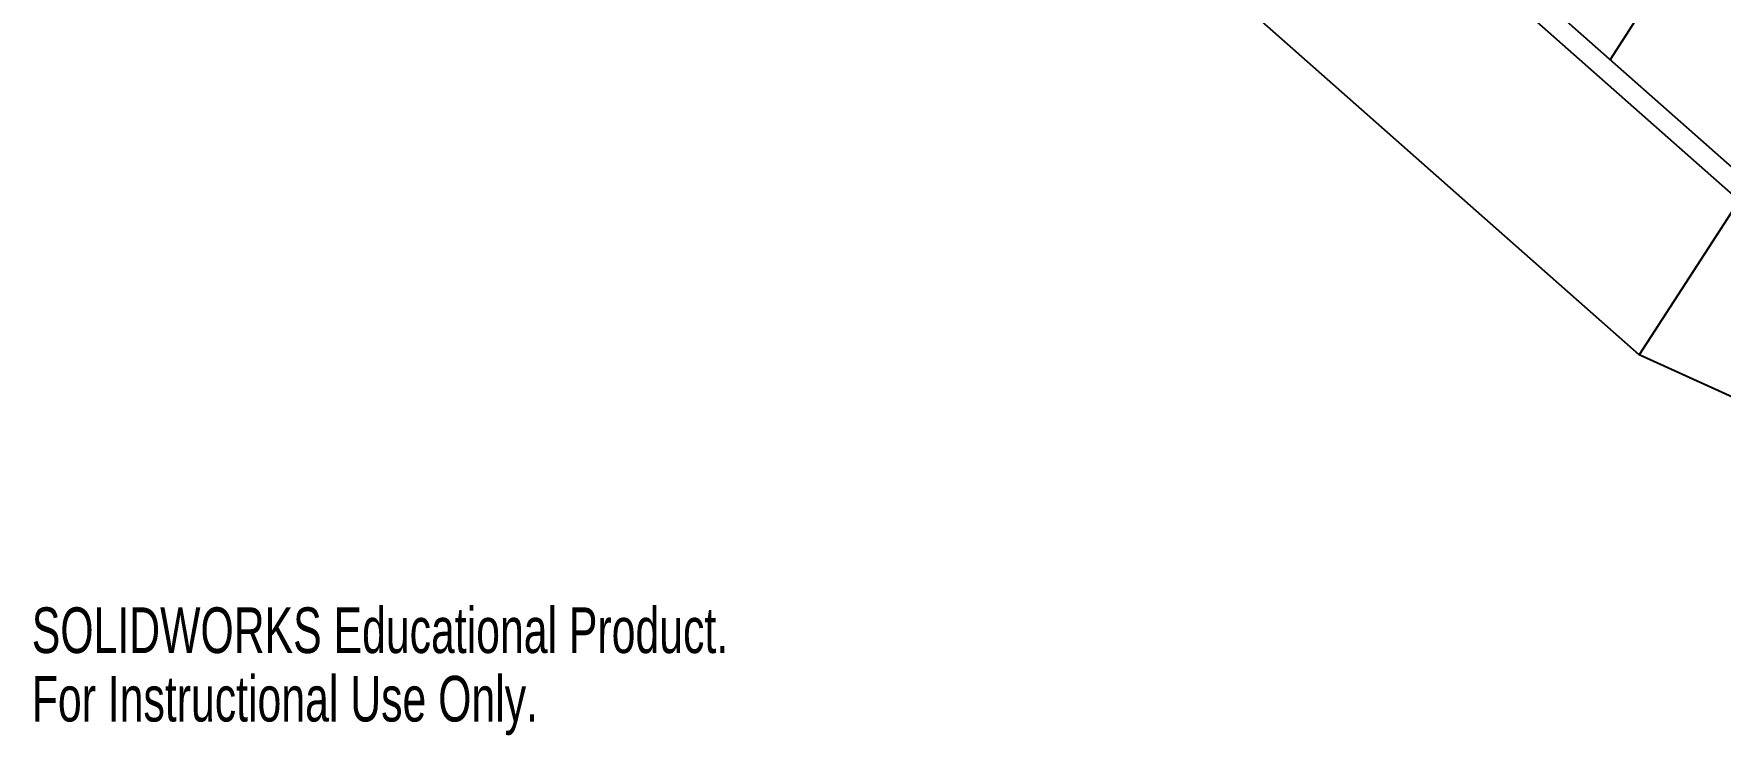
# Model space of a CAD drawing. Header units: inches. Extents: x 0.01 to 9.3, y 0 to 8.23.
# Drawn here: x 0.01 to 5.43, y 0 to 2.26 of the extents above; entities that cross this region are included whole.
import ezdxf

# ---------------------------------------------------------------- set-up
doc = ezdxf.new("R2010")
doc.units = ezdxf.units.IN
doc.header["$MEASUREMENT"] = 0
doc.styles.add('SLDTEXTSTYLE0', font='TXT', dxfattribs={"width": 0.7})

msp = doc.modelspace()

# ---------------------------------------------------------------- linework, layer by layer
at = {"color": 7, "linetype": 'Continuous', "lineweight": 25}
for p, q in [((5.5193, 1.7859), (4.1332, 3.0116)), ((4.0888, 2.9646), (5.4953, 1.7209)), ((5.0804, 2.174), (5.3616, 2.6099)), ((5.1744, 1.2234), (3.7679, 2.4671)), ((5.4953, 1.7209), (5.1744, 1.2234)), ((6.4589, 0.6399), (5.1744, 1.2234))]:
    msp.add_line(p, q, dxfattribs=at)

# ---------------------------------------------------------------- texts
at = {"color": 7, "linetype": 'Continuous', "char_height": 0.14705, "attachment_point": 1, "style": 'SLDTEXTSTYLE0'}
for s, insert in [('SOLIDWORKS Educational Product.', (0, 0.4101)), ('For Instructional Use Only.', (0, 0.1896))]:
    msp.add_mtext(s, dxfattribs=dict(at, insert=insert))

doc.saveas('drawing.dxf')
